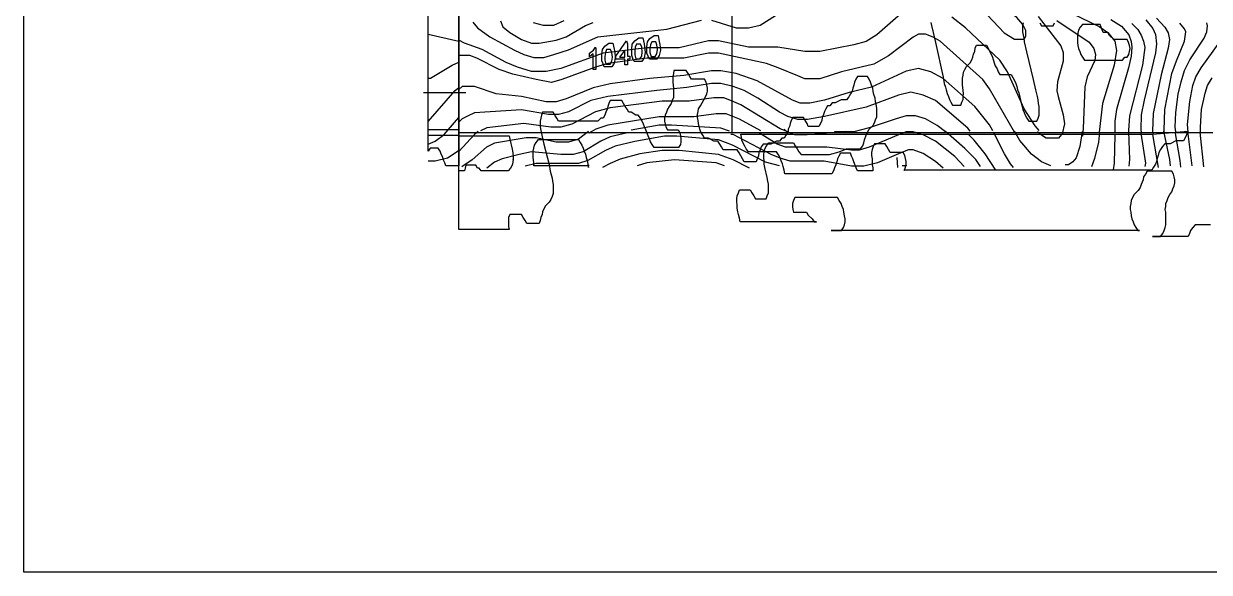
# Model space of a CAD drawing. Extents: x -0.49 to 6.91, y -0.57 to 8.11.
# Drawn here: x -0.357 to 0.709, y -0.363 to 0.13 of the extents above; entities that cross this region are included whole.
import ezdxf

# ---------------------------------------------------------------- set-up
doc = ezdxf.new("R2010")
doc.units = 0
for name, color, linetype in [('Elevations', 7, 'CONTINUOUS'), ('topo', 7, 'CONTINUOUS'), ('topo_grid', 7, 'CONTINUOUS'), ('water', 7, 'CONTINUOUS'), ('white', 7, 'CONTINUOUS')]:
    doc.layers.add(name, color=color, linetype=linetype)

msp = doc.modelspace()

# ---------------------------------------------------------------- linework, layer by layer
at = {"layer": 'Elevations', "color": 1}
for points in [[(0.200718, 0.112021), (0.201245, 0.109375), (0.201772, 0.104083), (0.200718, 0.099321), (0.198609, 0.096146), (0.195445, 0.096146), (0.193336, 0.096146), (0.191755, 0.096146), (0.1907, 0.098791), (0.189646, 0.101437), (0.189646, 0.107258), (0.190173, 0.111491), (0.192282, 0.114666), (0.195973, 0.117312), (0.198081, 0.117312), (0.199663, 0.117312)], [(0.214426, 0.114111), (0.214953, 0.111465), (0.215481, 0.106173), (0.214426, 0.101411), (0.212317, 0.098236), (0.209154, 0.098236), (0.207045, 0.098236), (0.205463, 0.098236), (0.204408, 0.100882), (0.203354, 0.103528), (0.203354, 0.109348), (0.203881, 0.113582), (0.20599, 0.116757), (0.209681, 0.119403), (0.21179, 0.119403), (0.213372, 0.119403)], [(0.157484, 0.107787), (0.157484, 0.088737), (0.154847, 0.088737), (0.154847, 0.103025), (0.151684, 0.100379), (0.151684, 0.103554), (0.155375, 0.1062), (0.156956, 0.108846)], [(0.173828, 0.107258), (0.174355, 0.104612), (0.174883, 0.099321), (0.173828, 0.094558), (0.171719, 0.091383), (0.168556, 0.091383), (0.166447, 0.091383), (0.164865, 0.091383), (0.16381, 0.094029), (0.162756, 0.096675), (0.162756, 0.102496), (0.163283, 0.106729), (0.165392, 0.109904), (0.169083, 0.11255), (0.171192, 0.11255), (0.172774, 0.11255)], [(0.166447, 0.093553), (0.168028, 0.093553), (0.170137, 0.093553), (0.171719, 0.096199), (0.172246, 0.099903), (0.171719, 0.104136), (0.170665, 0.106782), (0.169083, 0.106782), (0.166974, 0.106782), (0.165919, 0.104136), (0.165392, 0.100432), (0.165392, 0.097257)], [(0.185955, 0.112021), (0.185955, 0.100908), (0.188064, 0.100908), (0.188064, 0.098262), (0.185955, 0.098262), (0.185955, 0.092971), (0.183319, 0.092971), (0.183319, 0.098262), (0.17541, 0.098262), (0.17541, 0.100908), (0.1849, 0.114666)], [(0.193336, 0.098315), (0.194918, 0.098315), (0.197027, 0.098315), (0.198609, 0.100961), (0.199136, 0.104665), (0.198609, 0.108899), (0.197554, 0.111544), (0.195972, 0.111544), (0.193863, 0.111544), (0.192809, 0.108899), (0.192282, 0.105194), (0.192282, 0.102019)], [(0.207045, 0.100405), (0.208626, 0.100405), (0.210735, 0.100405), (0.212317, 0.103051), (0.212844, 0.106755), (0.212317, 0.110989), (0.211263, 0.113635), (0.209681, 0.113635), (0.207572, 0.113635), (0.206517, 0.110989), (0.20599, 0.107285), (0.20599, 0.10411)], [(0.183319, 0.1062), (0.178573, 0.09985), (0.183319, 0.09985)]]:
    msp.add_lwpolyline(points, close=True, dxfattribs=at)
at = {"layer": 'topo', "color": 2}
for points in [[(0.505999, 0.15364), (0.504946, 0.15364), (0.501782, 0.150994), (0.501782, 0.148348), (0.504417, 0.143056), (0.524453, 0.12189), (0.533943, 0.116069), (0.54027, 0.116069), (0.542379, 0.116069), (0.543961, 0.118715), (0.543961, 0.124006), (0.541326, 0.129298), (0.536052, 0.135648), (0.513908, 0.150465), (0.507055, 0.15311), (0.505999, 0.15311), (0.505999, 0.15311), (0.505999, 0.15311)], [(0.431655, 0.139035), (0.410038, 0.119985), (0.400548, 0.114164), (0.389476, 0.110989), (0.358896, 0.105168), (0.345187, 0.105168), (0.320934, 0.108872), (0.294567, 0.108872), (0.267678, 0.114693), (0.258715, 0.114693), (0.232352, 0.108343), (0.203354, 0.108343), (0.16381, 0.10358), (0.125844, 0.089822), (0.112663, 0.087176), (0.099482, 0.087176), (0.086828, 0.09088), (0.076811, 0.095114), (0.055194, 0.106755), (0.039376, 0.112576), (0.034104, 0.115222)], [(0.585614, 0.139193), (0.609868, 0.127552), (0.617776, 0.12226), (0.624103, 0.114323), (0.625685, 0.105856), (0.623576, 0.092627), (0.613031, 0.058363), (0.609869, 0.032434)], [(0.046758, 0.131494), (0.050976, 0.126202), (0.062048, 0.118265), (0.084192, 0.106094), (0.092628, 0.10239), (0.101591, 0.099744), (0.110554, 0.099744), (0.119518, 0.10239), (0.132703, 0.106623), (0.159065, 0.118265), (0.22128, 0.125144), (0.252388, 0.133081)], [(0.071538, 0.132632), (0.073647, 0.12734), (0.079974, 0.122048), (0.090519, 0.115698), (0.099482, 0.112523), (0.106336, 0.112523), (0.12163, 0.115169), (0.130594, 0.118344), (0.147993, 0.128398), (0.154847, 0.131044)], [(0.101064, 0.131256), (0.110027, 0.12861), (0.119518, 0.12861), (0.129012, 0.132843)], [(0.261351, 0.133081), (0.283495, 0.126202), (0.294567, 0.126202), (0.305112, 0.128848), (0.318825, 0.137315)], [(0.55609, 0.033969), (0.552399, 0.038202), (0.542381, 0.053548), (0.527618, 0.086753), (0.520764, 0.097336), (0.489652, 0.126335), (0.477526, 0.13586)], [(0.555035, 0.136442), (0.575598, 0.109983), (0.577707, 0.104163), (0.577707, 0.096225), (0.572434, 0.077704), (0.571907, 0.069767), (0.572963, 0.064475), (0.577708, 0.048071), (0.578761, 0.040133), (0.576652, 0.031138), (0.576652, 0.031138)], [(0.571907, 0.133055), (0.600905, 0.113476), (0.605123, 0.107655), (0.606705, 0.102363), (0.606179, 0.097072), (0.599325, 0.082255), (0.597216, 0.073259), (0.595634, 0.035847), (0.595108, 0.028968)], [(0.620414, 0.13369), (0.629904, 0.127869), (0.636757, 0.119932), (0.638866, 0.114111), (0.639393, 0.108819), (0.638866, 0.100882), (0.636231, 0.090298), (0.625686, 0.05286), (0.624103, 0.042276), (0.624103, 0.032751)], [(0.639392, 0.13025), (0.644665, 0.124959), (0.647828, 0.119667), (0.649937, 0.114375), (0.650993, 0.108555), (0.648884, 0.09268), (0.637285, 0.04733), (0.636229, 0.034101), (0.636229, 0.029868)], [(0.652048, 0.133584), (0.658375, 0.125647), (0.660484, 0.120355), (0.66154, 0.111888), (0.660484, 0.103951), (0.650466, 0.061247), (0.647831, 0.048018), (0.647304, 0.034789), (0.647831, 0.032143)], [(0.661542, 0.134934), (0.668923, 0.126996), (0.672086, 0.121704), (0.673141, 0.115884), (0.672086, 0.107946), (0.66576, 0.084134), (0.658378, 0.049314), (0.657851, 0.033439), (0.658378, 0.030794)], [(0.668395, 0.031773), (0.668395, 0.034418), (0.668921, 0.052939), (0.675248, 0.085113), (0.679465, 0.096754), (0.686847, 0.114217), (0.687901, 0.122683), (0.686847, 0.125329), (0.682629, 0.130621)], [(0.67894, 0.032857), (0.678413, 0.037091), (0.67894, 0.05032), (0.681049, 0.066724), (0.683684, 0.077836), (0.686848, 0.087891), (0.691593, 0.097416), (0.704247, 0.116995), (0.706882, 0.122816), (0.707409, 0.128107), (0.706882, 0.130753)], [(0.006687, 0.120752), (0.034103, 0.114402)], [(0.533945, 0.032513), (0.511274, 0.071513), (0.505474, 0.07998), (0.466981, 0.114243), (0.460654, 0.117947), (0.4538, 0.120593), (0.447473, 0.120593), (0.442728, 0.117947), (0.420583, 0.101014), (0.407402, 0.093606), (0.378404, 0.086726), (0.358896, 0.080376), (0.352041, 0.080376), (0.345187, 0.080376), (0.33886, 0.083022), (0.321461, 0.090431), (0.310912, 0.094135), (0.267678, 0.10366), (0.258715, 0.10366), (0.23657, 0.098897), (0.203354, 0.098897), (0.168028, 0.094135), (0.156956, 0.09096), (0.126899, 0.079847), (0.117409, 0.077201), (0.1037, 0.079847), (0.08261, 0.08461), (0.070484, 0.088843), (0.050448, 0.098897), (0.044121, 0.101543), (0.037267, 0.101543), (0.034104, 0.101543)], [(0.690012, 0.032619), (0.689485, 0.039498), (0.691594, 0.060136), (0.694229, 0.074423), (0.696867, 0.082361), (0.701612, 0.090298), (0.724811, 0.122445)], [(0.006687, 0.081011), (0.008796, 0.081011), (0.028304, 0.092653), (0.034103, 0.095299)], [(0.514437, 0.033783), (0.511274, 0.039075), (0.498088, 0.055479), (0.469617, 0.080879), (0.458545, 0.0867), (0.447473, 0.089875), (0.436401, 0.087229), (0.405293, 0.072942), (0.385258, 0.068179), (0.363114, 0.0613), (0.349932, 0.058654), (0.340969, 0.058654), (0.334115, 0.0613), (0.302476, 0.078763), (0.283495, 0.085113), (0.269787, 0.087758), (0.261351, 0.087758), (0.23657, 0.083525), (0.20599, 0.080879), (0.170137, 0.076117), (0.154847, 0.072413), (0.130594, 0.062358), (0.121627, 0.059713), (0.112663, 0.059713), (0.090519, 0.064475), (0.067847, 0.067121), (0.048339, 0.073471), (0.042013, 0.073471), (0.037267, 0.073471), (0.034104, 0.070825)], [(0.49387, 0.033439), (0.491761, 0.036085), (0.462763, 0.060956), (0.451691, 0.065719), (0.440619, 0.068364), (0.429546, 0.065719), (0.400548, 0.055135), (0.363114, 0.046669), (0.347823, 0.044023), (0.33886, 0.044023), (0.329897, 0.046669), (0.322516, 0.050373), (0.303003, 0.063073), (0.290877, 0.069952), (0.280859, 0.073656), (0.269787, 0.076302), (0.261351, 0.076302), (0.239207, 0.072598), (0.212317, 0.069952), (0.168028, 0.06466), (0.152738, 0.060956), (0.132703, 0.050902), (0.123735, 0.048256), (0.114772, 0.048256), (0.090519, 0.052489), (0.048339, 0.049844), (0.04254, 0.047198), (0.037267, 0.044552), (0.034104, 0.041377)], [(0.701085, 0.032699), (0.701085, 0.036932), (0.702138, 0.052807), (0.705302, 0.067624), (0.707411, 0.074503), (0.711629, 0.081382)], [(0.006687, 0.041985), (0.03094, 0.069925), (0.034103, 0.072571)], [(0.330952, 0.032778), (0.329896, 0.032778), (0.323042, 0.035424), (0.287712, 0.05712), (0.279276, 0.060824), (0.272422, 0.06347), (0.263459, 0.06347), (0.241315, 0.060295), (0.217062, 0.060295), (0.170137, 0.054474), (0.156956, 0.05077), (0.135866, 0.039657), (0.125844, 0.037011), (0.116881, 0.037011), (0.092628, 0.040186), (0.059412, 0.036482), (0.053612, 0.033836)], [(0.006687, 0.021824), (0.013014, 0.02447), (0.020922, 0.030291), (0.024613, 0.034524), (0.034103, 0.045637)], [(0.305639, 0.033625), (0.286659, 0.044208), (0.274532, 0.04897), (0.265569, 0.04897), (0.245533, 0.046325), (0.214426, 0.046325), (0.168028, 0.038916), (0.157484, 0.035212), (0.151157, 0.031508)], [(0.471726, 0.032778), (0.464345, 0.038599), (0.4538, 0.04442), (0.444837, 0.047065), (0.436401, 0.047065), (0.427437, 0.04442), (0.403184, 0.036482), (0.389476, 0.032778), (0.372077, 0.032778)], [(0.051504, 0.033148), (0.04834, 0.030503), (0.034105, 0.015157)], [(0.150626, 0.033175), (0.141663, 0.026296), (0.1327, 0.02365), (0.121628, 0.02365), (0.103701, 0.027354), (0.094738, 0.027354), (0.066267, 0.022591), (0.058886, 0.018887), (0.046232, 0.007775), (0.036741, 0.001425)], [(0.277695, 0.033386), (0.269787, 0.036032), (0.225498, 0.038678), (0.214426, 0.038678), (0.189118, 0.034445)], [(0.488599, 0.001531), (0.480163, 0.010526), (0.462764, 0.024285), (0.451692, 0.030106), (0.442729, 0.032751), (0.436402, 0.032751), (0.429548, 0.030106), (0.403186, 0.018993), (0.394222, 0.016347), (0.387368, 0.016347), (0.365224, 0.018993), (0.336221, 0.018993), (0.327785, 0.018993), (0.320404, 0.021639), (0.304586, 0.031693)], [(0.382095, 0.033148), (0.347293, 0.029973), (0.336221, 0.029973), (0.329366, 0.032619), (0.326731, 0.035265)], [(0.503362, 0.001504), (0.499144, 0.007854), (0.489126, 0.017908), (0.471727, 0.033254)], [(0.532891, 0.000763), (0.530256, 0.003938), (0.524984, 0.012934), (0.514962, 0.032513)], [(0.566635, 0.002139), (0.558199, 0.005843), (0.549235, 0.012723), (0.538691, 0.024893), (0.533945, 0.03336)], [(0.577706, 0.031878), (0.57718, 0.031878), (0.573489, 0.027116), (0.569271, 0.027116), (0.562417, 0.027116), (0.558199, 0.029762), (0.554508, 0.032937)], [(0.594579, 0.033254), (0.59247, 0.019496), (0.589306, 0.009442), (0.586143, 0.005738), (0.582452, 0.003092), (0.579288, 0.003092)], [(0.610396, 0.032513), (0.609343, 0.023518), (0.605652, 0.008701), (0.603017, 0.001293)], [(0.636232, 0.033254), (0.637285, 0.007854), (0.636758, 0.002033)], [(0.667867, 0.033492), (0.67314, 0.008092), (0.673666, 0.002271)], [(0.689485, 0.033492), (0.693175, 0.002377)], [(0.700557, 0.032434), (0.703721, 0.001319)], [(0.187534, 0.031878), (0.185952, 0.031878), (0.170135, 0.028174), (0.161699, 0.02447), (0.145882, 0.014945), (0.136918, 0.012299), (0.125846, 0.012299), (0.099484, 0.014945), (0.088412, 0.012299), (0.073122, 0.008595), (0.066268, 0.00542), (0.059413, 0.000128)], [(0.322513, 0.002377), (0.309859, 0.005552), (0.280333, 0.020898), (0.26768, 0.025661), (0.230245, 0.028836), (0.219173, 0.028836), (0.192279, 0.024073), (0.17488, 0.01984), (0.165917, 0.016136), (0.150099, 0.00714), (0.141664, 0.004494), (0.130591, 0.004494), (0.103702, 0.004494), (0.093684, 0.001848)], [(0.469619, 0.000234), (0.462765, 0.006055), (0.451693, 0.013463), (0.442729, 0.016638), (0.438511, 0.016638), (0.431657, 0.013993), (0.410567, 0.004997), (0.398441, 0.001822), (0.387369, 0.001822), (0.362584, 0.006584), (0.332003, 0.006584), (0.32304, 0.00923), (0.315132, 0.012405), (0.280861, 0.030397), (0.278752, 0.030397)], [(0.51707, -0.001777), (0.50758, 0.01304), (0.497562, 0.025211), (0.492817, 0.029973)], [(0.624105, 0.029973), (0.623578, 0.004573), (0.622525, -0.001247)], [(0.647304, 0.031693), (0.647304, 0.031693), (0.651522, 0.004785), (0.650995, 0.00161)], [(0.65785, 0.030397), (0.65785, 0.030397), (0.663122, 0.000869), (0.663122, 0.000869)], [(0.678412, 0.031349), (0.678412, 0.031349), (0.68263, 0.007008), (0.683157, 0.001187)], [(0.006687, 0.006822), (0.013014, 0.006822), (0.024086, 0.009468), (0.033576, 0.015818), (0.034103, 0.015818)], [(0.295624, 0.000234), (0.280861, 0.007643), (0.26768, 0.012405), (0.232354, 0.016109), (0.217064, 0.016109), (0.197024, 0.012934), (0.179098, 0.008172), (0.170135, 0.004468), (0.163281, 0.000763)], [(0.272952, 0.002377), (0.265571, 0.005023), (0.228137, 0.007669), (0.203352, 0.005023), (0.194389, 0.002377)], [(0.43693, 0.002377), (0.436401, 0.002377), (0.432711, 0.002377)]]:
    msp.add_lwpolyline(points, dxfattribs=at)
at = {"layer": 'topo_grid', "color": 7}
msp.add_lwpolyline([(0.279806, 0.032408), (0.279806, 0.083551), (0.279806, 0.134695), (0.279806, 0.186342), (0.280332, 0.238015), (0.280332, 0.289159), (0.280332, 0.340832), (0.280332, 0.391976), (0.280332, 0.443649), (0.280859, 0.495323), (0.280859, 0.546466), (0.280859, 0.59814), (0.280859, 0.649284), (0.280859, 0.700957), (0.281388, 0.75263), (0.281388, 0.803774), (0.281388, 0.85542), (0.281388, 0.906564), (0.281388, 0.958238), (0.281388, 1.009911)], dxfattribs=at)
at = {"layer": 'water', "color": 4}
msp.add_lwpolyline([(0.427965, 0.009733), (0.428492, 0.000737)], dxfattribs=at)
at = {"layer": 'white', "color": 7}
for points in [[(2.874645, -0.363145), (-0.35712, -0.363145), (-0.35712, 3.653707)], [(0.034104, 0.243995), (0.034107, 0.029524), (0.034107, 0.029524), (0.006687, 0.029524), (0.006687, 0.272041)], [(0.034103, 0.176129), (0.034103, 0.128134), (0.034103, 0.080165), (0.034103, 0.032196), (0.074174, 0.032196), (0.113722, 0.032196), (0.153792, 0.032196), (0.193336, 0.032196), (0.233406, 0.032196), (0.273477, 0.032196), (0.313025, 0.032196), (0.353095, 0.032196), (0.393166, 0.032196), (0.432709, 0.032196), (0.47278, 0.032196), (0.512855, 0.032196), (0.552399, 0.032196), (0.592469, 0.032196), (0.63254, 0.032196), (0.672087, 0.032196), (0.712158, 0.032196)], [(0.034105, 0.176129), (0.034105, 0.128134), (0.034104, 0.080165), (0.034104, 0.032196), (0.074175, 0.032196), (0.113718, 0.032196), (0.153793, 0.032196), (0.193337, 0.032196), (0.233407, 0.032196), (0.273478, 0.032196), (0.313021, 0.032196), (0.353096, 0.032196), (0.393167, 0.032196), (0.43271, 0.032196), (0.472781, 0.032196), (0.512856, 0.032196), (0.552399, 0.032196), (0.59247, 0.032196), (0.632541, 0.032196), (0.672084, 0.032196), (0.712159, 0.032196)], [(0.710027, -0.050645), (0.706863, -0.050645), (0.704228, -0.050645), (0.701064, -0.050645), (0.698429, -0.050645), (0.69632, -0.050645), (0.694211, -0.053291), (0.692103, -0.055937), (0.69105, -0.058583), (0.689994, -0.061229), (0.689994, -0.061229), (0.65783, -0.061229), (0.659939, -0.061229), (0.662577, -0.061229), (0.665212, -0.061229), (0.667321, -0.058583), (0.668374, -0.055937), (0.669429, -0.053291), (0.669956, -0.050645), (0.669956, -0.047999), (0.669956, -0.045354), (0.669956, -0.039533), (0.669429, -0.036887), (0.669956, -0.034241), (0.669956, -0.031595), (0.671009, -0.028949), (0.672065, -0.026304), (0.673644, -0.023658), (0.675226, -0.021012), (0.676282, -0.018366), (0.677335, -0.01572), (0.677862, -0.013074), (0.677862, -0.010429), (0.677335, -0.007783), (0.676809, -0.005137), (0.675226, -0.002491), (0.673118, -0.002491), (0.671009, -0.002491), (0.668374, -0.002491), (0.665738, -0.002491), (0.663103, -0.002491), (0.660468, -0.002491), (0.65783, -0.002491), (0.655195, -0.002491), (0.653086, -0.002491), (0.651504, -0.005137), (0.649922, -0.007783), (0.649395, -0.010429), (0.647813, -0.014662), (0.646757, -0.017308), (0.645175, -0.019954), (0.641484, -0.023658), (0.639902, -0.026304), (0.638849, -0.028949), (0.638322, -0.031595), (0.637796, -0.034241), (0.637796, -0.036887), (0.638322, -0.039533), (0.638849, -0.042708), (0.639375, -0.045354), (0.640428, -0.047999), (0.641484, -0.050645), (0.643066, -0.053291), (0.644649, -0.055937), (0.646231, -0.055937), (0.368896, -0.055937), (0.371531, -0.055937), (0.374166, -0.055937), (0.376275, -0.055937), (0.378384, -0.055937), (0.379966, -0.053291), (0.381019, -0.050645), (0.381548, -0.047999), (0.381548, -0.045354), (0.381019, -0.042708), (0.380493, -0.039533), (0.379966, -0.036887), (0.37891, -0.034241), (0.377857, -0.031595), (0.376275, -0.028949), (0.374693, -0.026304), (0.372584, -0.026304), (0.369949, -0.026304), (0.367314, -0.026304), (0.364678, -0.026304), (0.361514, -0.026304), (0.358351, -0.026304), (0.355187, -0.026304), (0.352024, -0.026304), (0.349389, -0.026304), (0.346225, -0.026304), (0.343062, -0.026304), (0.340424, -0.026304), (0.338315, -0.026304), (0.336201, -0.026304), (0.335151, -0.028949), (0.334093, -0.031595), (0.334093, -0.034241), (0.334619, -0.036887), (0.335151, -0.039533), (0.336728, -0.039533), (0.338315, -0.039533), (0.340424, -0.039533), (0.342533, -0.039533), (0.344641, -0.039533), (0.34675, -0.039533), (0.348332, -0.042179), (0.352023, -0.045354), (0.353606, -0.047999), (0.355714, -0.047999), (0.287714, -0.047999), (0.287185, -0.047999), (0.286658, -0.044824), (0.285605, -0.041649), (0.285076, -0.039004), (0.28455, -0.035829), (0.28455, -0.033183), (0.284023, -0.030008), (0.284023, -0.027362), (0.28455, -0.024716), (0.285605, -0.02207), (0.286658, -0.019424), (0.288767, -0.019424), (0.290349, -0.019424), (0.292458, -0.019424), (0.294567, -0.019424), (0.296146, -0.019424), (0.297728, -0.02207), (0.299311, -0.024716), (0.300893, -0.027362), (0.302475, -0.027362), (0.304584, -0.027362), (0.306693, -0.027362), (0.308801, -0.027362), (0.310384, -0.027362), (0.311439, -0.024716), (0.312492, -0.02207), (0.312492, -0.019424), (0.312492, -0.016779), (0.312492, -0.014133), (0.311966, -0.011487), (0.311439, -0.008312), (0.30933, 0.000684), (0.308801, 0.003859), (0.308801, 0.006505), (0.308275, 0.00968), (0.308275, 0.012326), (0.308801, 0.014971), (0.30933, 0.017617), (0.310913, 0.020263), (0.313021, 0.022909), (0.31513, 0.022909), (0.317768, 0.022909), (0.320403, 0.022909), (0.323039, 0.022909), (0.325674, 0.022909), (0.328309, 0.022909), (0.330947, 0.022909), (0.333056, 0.022909), (0.33517, 0.022909), (0.336747, 0.020263), (0.338331, 0.017617), (0.339914, 0.014971), (0.342022, 0.012326), (0.344131, 0.012326), (0.346766, 0.012326), (0.349404, 0.012326), (0.35204, 0.012326), (0.355203, 0.012326), (0.35784, 0.012326), (0.361003, 0.012326), (0.36733, 0.012326), (0.376293, 0.014971), (0.38262, 0.017617), (0.385256, 0.017617), (0.38842, 0.017617), (0.391055, 0.017617), (0.393164, 0.017617), (0.395272, 0.017617), (0.397381, 0.020263), (0.398434, 0.022909), (0.398963, 0.025555), (0.400543, 0.029788), (0.401599, 0.032434), (0.403181, 0.03508), (0.406344, 0.038255), (0.407926, 0.040901), (0.408979, 0.043546), (0.410035, 0.046192), (0.410035, 0.048838), (0.410035, 0.051484), (0.410035, 0.05413), (0.409508, 0.057305), (0.408979, 0.059951), (0.408452, 0.063126), (0.407397, 0.066301), (0.40687, 0.068946), (0.406344, 0.072121), (0.405288, 0.074767), (0.404235, 0.077413), (0.403182, 0.080059), (0.4016, 0.082705), (0.400544, 0.082705), (0.398435, 0.082705), (0.39633, 0.082705), (0.394748, 0.082705), (0.392639, 0.082705), (0.391057, 0.080059), (0.390001, 0.077413), (0.389475, 0.074767), (0.388422, 0.072121), (0.387892, 0.069476), (0.38631, 0.06683), (0.384728, 0.064184), (0.382619, 0.061538), (0.380511, 0.061538), (0.377875, 0.061538), (0.372602, 0.058892), (0.369967, 0.058892), (0.367858, 0.056246), (0.365749, 0.056246), (0.364167, 0.053601), (0.363114, 0.050955), (0.362058, 0.048309), (0.361005, 0.045663), (0.360479, 0.043017), (0.359423, 0.040371), (0.357841, 0.037726), (0.356259, 0.037726), (0.35415, 0.037726), (0.352041, 0.037726), (0.350459, 0.037726), (0.34835, 0.037726), (0.347295, 0.040371), (0.345713, 0.043017), (0.34413, 0.045663), (0.342548, 0.045663), (0.340439, 0.045663), (0.338331, 0.045663), (0.336746, 0.045663), (0.334637, 0.045663), (0.333055, 0.043017), (0.332002, 0.040371), (0.331475, 0.037726), (0.33042, 0.03508), (0.329893, 0.032434), (0.328311, 0.029788), (0.326729, 0.027142), (0.32462, 0.027142), (0.322511, 0.024496), (0.319873, 0.024496), (0.314601, 0.021851), (0.312493, 0.021851), (0.309858, 0.021851), (0.307749, 0.021851), (0.306167, 0.019205), (0.305111, 0.016559), (0.304058, 0.013913), (0.303531, 0.011267), (0.302476, 0.008621), (0.301423, 0.005976), (0.29984, 0.005976), (0.298258, 0.005976), (0.296149, 0.005976), (0.29457, 0.005976), (0.292459, 0.005976), (0.290876, 0.005976), (0.289294, 0.008621), (0.287712, 0.011267), (0.286132, 0.013913), (0.28455, 0.016559), (0.282441, 0.016559), (0.280333, 0.016559), (0.277697, 0.016559), (0.275589, 0.016559), (0.27348, 0.016559), (0.271898, 0.016559), (0.270316, 0.019205), (0.268733, 0.021851), (0.267154, 0.024496), (0.265572, 0.024496), (0.263463, 0.024496), (0.258718, 0.027142), (0.256609, 0.027142), (0.255027, 0.027142), (0.253445, 0.029788), (0.251864, 0.032434), (0.250809, 0.03508), (0.250282, 0.037726), (0.249755, 0.040371), (0.249227, 0.043017), (0.2487, 0.045663), (0.2487, 0.048309), (0.249227, 0.050955), (0.249755, 0.053601), (0.251336, 0.056246), (0.252918, 0.058892), (0.2545, 0.061538), (0.256082, 0.064184), (0.257136, 0.06683), (0.257663, 0.069476), (0.257663, 0.072121), (0.257136, 0.074767), (0.256609, 0.077413), (0.255027, 0.080059), (0.253445, 0.080059), (0.251336, 0.080059), (0.249227, 0.080059), (0.247118, 0.080059), (0.245009, 0.080059), (0.243428, 0.080059), (0.241846, 0.082705), (0.240264, 0.085351), (0.238683, 0.087996), (0.236574, 0.087996), (0.234992, 0.087996), (0.23288, 0.087996), (0.230771, 0.087996), (0.229189, 0.087996), (0.227607, 0.087996), (0.22708, 0.085351), (0.226553, 0.082705), (0.226553, 0.080059), (0.226553, 0.077413), (0.22708, 0.072121), (0.22708, 0.068946), (0.22708, 0.066301), (0.22708, 0.063655), (0.226026, 0.061009), (0.224971, 0.058363), (0.223389, 0.055717), (0.221808, 0.053071), (0.220753, 0.050426), (0.219699, 0.04778), (0.219171, 0.045134), (0.219171, 0.042488), (0.219699, 0.039842), (0.220226, 0.037196), (0.221808, 0.034551), (0.22339, 0.034551), (0.225499, 0.034551), (0.227607, 0.034551), (0.229716, 0.034551), (0.231298, 0.034551), (0.23288, 0.031905), (0.233407, 0.029259), (0.233934, 0.026613), (0.233934, 0.023967), (0.233407, 0.021321), (0.231825, 0.018676), (0.229716, 0.018676), (0.227608, 0.018676), (0.224971, 0.018676), (0.222335, 0.018676), (0.219699, 0.018676), (0.217063, 0.018676), (0.214427, 0.018676), (0.21179, 0.018676), (0.209681, 0.018676), (0.2081, 0.021321), (0.206518, 0.023967), (0.205463, 0.026613), (0.204409, 0.029259), (0.2023, 0.034551), (0.201245, 0.037196), (0.200191, 0.039842), (0.199136, 0.042488), (0.197555, 0.045134), (0.195446, 0.04778), (0.193337, 0.04778), (0.189119, 0.050426), (0.18701, 0.050426), (0.185428, 0.053071), (0.183846, 0.055717), (0.182265, 0.058363), (0.180683, 0.061009), (0.179101, 0.061009), (0.176992, 0.061009), (0.17541, 0.061009), (0.173301, 0.061009), (0.17172, 0.061009), (0.170138, 0.061009), (0.169083, 0.058363), (0.168029, 0.055717), (0.167502, 0.053071), (0.166447, 0.050426), (0.165393, 0.04778), (0.163811, 0.045134), (0.161702, 0.045134), (0.159066, 0.042488), (0.15643, 0.042488), (0.153793, 0.042488), (0.15063, 0.042488), (0.147989, 0.042488), (0.144826, 0.042488), (0.141662, 0.042488), (0.139026, 0.042488), (0.135863, 0.042488), (0.133226, 0.042488), (0.13059, 0.042488), (0.127954, 0.042488), (0.125845, 0.042488), (0.123736, 0.042488), (0.122154, 0.045134), (0.120572, 0.04778), (0.118991, 0.050426), (0.117409, 0.050426), (0.1153, 0.050426), (0.113191, 0.050426), (0.111609, 0.050426), (0.1095, 0.050426), (0.108446, 0.04778), (0.107919, 0.045134), (0.107391, 0.042488), (0.107391, 0.039842), (0.107391, 0.037196), (0.107919, 0.034021), (0.108446, 0.031376), (0.108973, 0.028201), (0.110555, 0.021851), (0.1153, 0.00333), (0.116354, -0.002491), (0.117936, -0.008841), (0.118463, -0.011487), (0.118991, -0.014662), (0.118991, -0.017308), (0.118991, -0.019954), (0.118991, -0.022599), (0.117936, -0.025245), (0.116882, -0.027891), (0.1153, -0.030537), (0.112137, -0.033712), (0.110555, -0.036358), (0.1095, -0.039004), (0.108973, -0.041649), (0.107918, -0.044295), (0.107391, -0.046941), (0.106337, -0.049587), (0.104755, -0.049587), (0.102646, -0.049587), (0.100537, -0.049587), (0.098955, -0.049587), (0.096846, -0.049587), (0.095265, -0.049587), (0.093683, -0.046941), (0.092101, -0.044295), (0.090519, -0.041649), (0.088938, -0.041649), (0.086829, -0.041649), (0.08472, -0.041649), (0.082611, -0.041649), (0.081029, -0.041649), (0.079975, -0.041649), (0.07892, -0.044295), (0.07892, -0.046941), (0.07892, -0.049587), (0.07892, -0.052233), (0.079447, -0.054879), (0.034104, -0.054879), (0.034104, 0.159169)], [(0.458544, 0.131176), (0.459073, 0.128531), (0.460655, 0.122181), (0.462764, 0.113185), (0.469619, 0.082096), (0.470672, 0.076275), (0.471725, 0.0731), (0.472254, 0.070455), (0.473307, 0.06728), (0.47436, 0.064634), (0.475416, 0.061988), (0.476469, 0.059342), (0.478051, 0.056696), (0.48016, 0.056696), (0.481742, 0.056696), (0.483851, 0.056696), (0.485433, 0.056696), (0.486486, 0.059342), (0.487542, 0.061988), (0.487542, 0.064634), (0.488068, 0.06728), (0.487542, 0.069925), (0.487015, 0.075217), (0.487015, 0.078392), (0.487015, 0.081038), (0.487542, 0.083684), (0.488068, 0.08633), (0.489121, 0.088975), (0.490704, 0.091621), (0.493866, 0.094796), (0.495449, 0.097442), (0.496504, 0.100088), (0.497031, 0.102734), (0.498084, 0.10538), (0.49861, 0.108025), (0.499666, 0.110671), (0.501248, 0.110671), (0.502831, 0.110671), (0.504939, 0.110671), (0.507048, 0.110671), (0.50863, 0.110671), (0.510212, 0.108025), (0.511265, 0.10538), (0.512848, 0.102734), (0.513901, 0.100088), (0.515483, 0.094796), (0.516536, 0.09215), (0.518118, 0.089505), (0.519174, 0.086859), (0.520756, 0.084213), (0.522865, 0.084213), (0.524974, 0.084213), (0.527088, 0.084213), (0.529196, 0.084213), (0.530779, 0.084213), (0.532361, 0.081567), (0.533943, 0.078921), (0.534999, 0.076275), (0.536052, 0.07363), (0.536578, 0.070455), (0.537634, 0.067809), (0.539743, 0.058813), (0.540796, 0.055638), (0.541322, 0.052992), (0.542378, 0.050346), (0.543431, 0.0477), (0.545013, 0.045055), (0.546595, 0.042409), (0.548178, 0.042409), (0.550286, 0.042409), (0.551868, 0.042409), (0.553977, 0.042409), (0.55503, 0.045055), (0.556086, 0.0477), (0.556086, 0.050346), (0.556086, 0.052992), (0.556086, 0.055638), (0.555559, 0.058284), (0.555033, 0.061459), (0.554506, 0.064634), (0.552924, 0.070455), (0.550815, 0.07998), (0.545015, 0.10485), (0.542907, 0.113846), (0.54238, 0.117021), (0.541854, 0.119667), (0.541327, 0.122842), (0.541327, 0.125488), (0.541327, 0.128134), (0.541854, 0.13078)], [(0.556617, 0.13078), (0.5582, 0.128134), (0.559779, 0.128134), (0.561888, 0.128134), (0.563997, 0.128134), (0.565579, 0.128134), (0.567688, 0.128134), (0.568743, 0.128134), (0.569796, 0.13078)], [(0.040431, 0.067729), (0.00247, 0.067729)], [(0.034113, 0.033836), (0.034113, 0.002192), (0.022504, 0.002192), (0.022504, 0.002192), (0.02145, 0.004838), (0.020395, 0.007484), (0.019868, 0.01013), (0.018286, 0.012775), (0.017232, 0.015421), (0.01565, 0.018067), (0.014068, 0.018067), (0.011959, 0.018067), (0.00985, 0.018067), (0.008269, 0.018067), (0.006687, 0.015421), (0.006687, 0.035), (0.034113, 0.035), (0.034113, 0.035)], [(0.690025, 0.032751), (0.689498, 0.032751), (0.688443, 0.030106), (0.68739, 0.02746), (0.685807, 0.024814), (0.683699, 0.024814), (0.681063, 0.024814), (0.678955, 0.024814), (0.673682, 0.022168), (0.671047, 0.022168), (0.668938, 0.022168), (0.666829, 0.019522), (0.665247, 0.016876), (0.663665, 0.014231), (0.663138, 0.011585), (0.662082, 0.008939), (0.661556, 0.006293), (0.660503, 0.003647), (0.658921, 0.001001), (0.657339, -0.001644), (0.656812, -0.001644), (0.434302, -0.001644), (0.434831, -0.001644), (0.435884, 0.001001), (0.436411, 0.003647), (0.436411, 0.006293), (0.435884, 0.008939), (0.435358, 0.011585), (0.433775, 0.014231), (0.432193, 0.014231), (0.430084, 0.014231), (0.427976, 0.014231), (0.425867, 0.014231), (0.423758, 0.014231), (0.422176, 0.014231), (0.420594, 0.016876), (0.419012, 0.019522), (0.417429, 0.022168), (0.415318, 0.022168), (0.413736, 0.022168), (0.411627, 0.022168), (0.409518, 0.022168), (0.407936, 0.022168), (0.406883, 0.019522), (0.405827, 0.016876), (0.405301, 0.014231), (0.405301, 0.011585), (0.405827, 0.00841), (0.405827, 0.003118), (0.406354, 0.000472), (0.406354, -0.002174), (0.392646, -0.002174), (0.391593, 0.000472), (0.389484, 0.005764), (0.388428, 0.00841), (0.387375, 0.011056), (0.38632, 0.013701), (0.384738, 0.013701), (0.383155, 0.013701), (0.381047, 0.013701), (0.378938, 0.013701), (0.377356, 0.013701), (0.375773, 0.011056), (0.37472, 0.00841), (0.374194, 0.005764), (0.373141, 0.003118), (0.372085, 0.000472), (0.371032, -0.002174), (0.36945, -0.004819), (0.367329, -0.004819), (0.364694, -0.004819), (0.364167, -0.004819), (0.32726, -0.004819), (0.326733, -0.001644), (0.32568, 0.001531), (0.325154, 0.004176), (0.324098, 0.006822), (0.323045, 0.009468), (0.321463, 0.012114), (0.319881, 0.01476), (0.317772, 0.01476), (0.315137, 0.01476), (0.312501, 0.01476), (0.309866, 0.01476), (0.304066, 0.01476), (0.301431, 0.01476), (0.298793, 0.01476), (0.296684, 0.01476), (0.294576, 0.01476), (0.292467, 0.017406), (0.291411, 0.020051), (0.289829, 0.022697), (0.288776, 0.025343), (0.288247, 0.027989), (0.28772, 0.030635), (0.356262, 0.030635), (0.357844, 0.030635), (0.36048, 0.030635), (0.363115, 0.030635), (0.365753, 0.030635), (0.368916, 0.030635), (0.646256, 0.030635), (0.646782, 0.030635), (0.649418, 0.030635), (0.652053, 0.030635), (0.654691, 0.030635), (0.657326, 0.030635), (0.657853, 0.030635), (0.690025, 0.033281), (0.690025, 0.033281)], [(0.151164, 0.002192), (0.101594, 0.002192), (0.101594, 0.004838), (0.101067, 0.01013), (0.101067, 0.012775), (0.101067, 0.015421), (0.101594, 0.018067), (0.102121, 0.020713), (0.103703, 0.023359), (0.105812, 0.026005), (0.107921, 0.026005), (0.110557, 0.026005), (0.113721, 0.026005), (0.116357, 0.026005), (0.119521, 0.026005), (0.122684, 0.026005), (0.12532, 0.026005), (0.128484, 0.026005), (0.131647, 0.026005), (0.134283, 0.026005), (0.13692, 0.026005), (0.139556, 0.026005), (0.141665, 0.026005), (0.143247, 0.023359), (0.144828, 0.020713), (0.145883, 0.018067), (0.146937, 0.015421), (0.147992, 0.012775), (0.148519, 0.0096), (0.149574, 0.006955), (0.150101, 0.00378), (0.150628, 0.000605), (0.151164, 0.00325), (0.151164, 0.00325)]]:
    msp.add_lwpolyline(points, dxfattribs=at)
for points in [[(0.610922, 0.129457), (0.608286, 0.129457), (0.605651, 0.129457), (0.603016, 0.129457), (0.599851, 0.129457), (0.597743, 0.129457), (0.595107, 0.129457), (0.592999, 0.126811), (0.591417, 0.124165), (0.59089, 0.121519), (0.590363, 0.118873), (0.590363, 0.116228), (0.590363, 0.113053), (0.59089, 0.110407), (0.591417, 0.107761), (0.592472, 0.105115), (0.593525, 0.102469), (0.595107, 0.099823), (0.59669, 0.097178), (0.598798, 0.097178), (0.601434, 0.097178), (0.604069, 0.097178), (0.607233, 0.097178), (0.609868, 0.097178), (0.613032, 0.097178), (0.616195, 0.097178), (0.619359, 0.097178), (0.622522, 0.097178), (0.625157, 0.097178), (0.628321, 0.097178), (0.630957, 0.097178), (0.633065, 0.099823), (0.635174, 0.099823), (0.636756, 0.102469), (0.637283, 0.105115), (0.637809, 0.107761), (0.637283, 0.110407), (0.636227, 0.113053), (0.635174, 0.115698), (0.633065, 0.115698), (0.631483, 0.115698), (0.628848, 0.115698), (0.626739, 0.115698), (0.62463, 0.115698), (0.623048, 0.115698), (0.619358, 0.119403), (0.617776, 0.122048), (0.615667, 0.122048), (0.613558, 0.122048), (0.610923, 0.129457)], [(0.083134, 0.008225), (0.082607, 0.005579), (0.082079, 0.002933), (0.080498, 0.000287), (0.078389, -0.002359), (0.077339, -0.002359), (0.055722, -0.002359), (0.05414, -0.002359), (0.052559, 0.000287), (0.050977, 0.000287), (0.049395, 0.002933), (0.047286, 0.002933), (0.045705, 0.002933), (0.043596, 0.002933), (0.042014, 0.002933), (0.040432, 0.002933), (0.039905, 0.000287), (0.039378, -0.002359), (0.034105, -0.002359), (0.034105, 0.029259), (0.079448, 0.029259), (0.079975, 0.026084), (0.082084, 0.017088), (0.082612, 0.013913), (0.083139, 0.010738), (0.083139, 0.008092), (0.083134, 0.008225)]]:
    msp.add_lwpolyline(points, close=True, dxfattribs=at)

doc.saveas('drawing.dxf')
